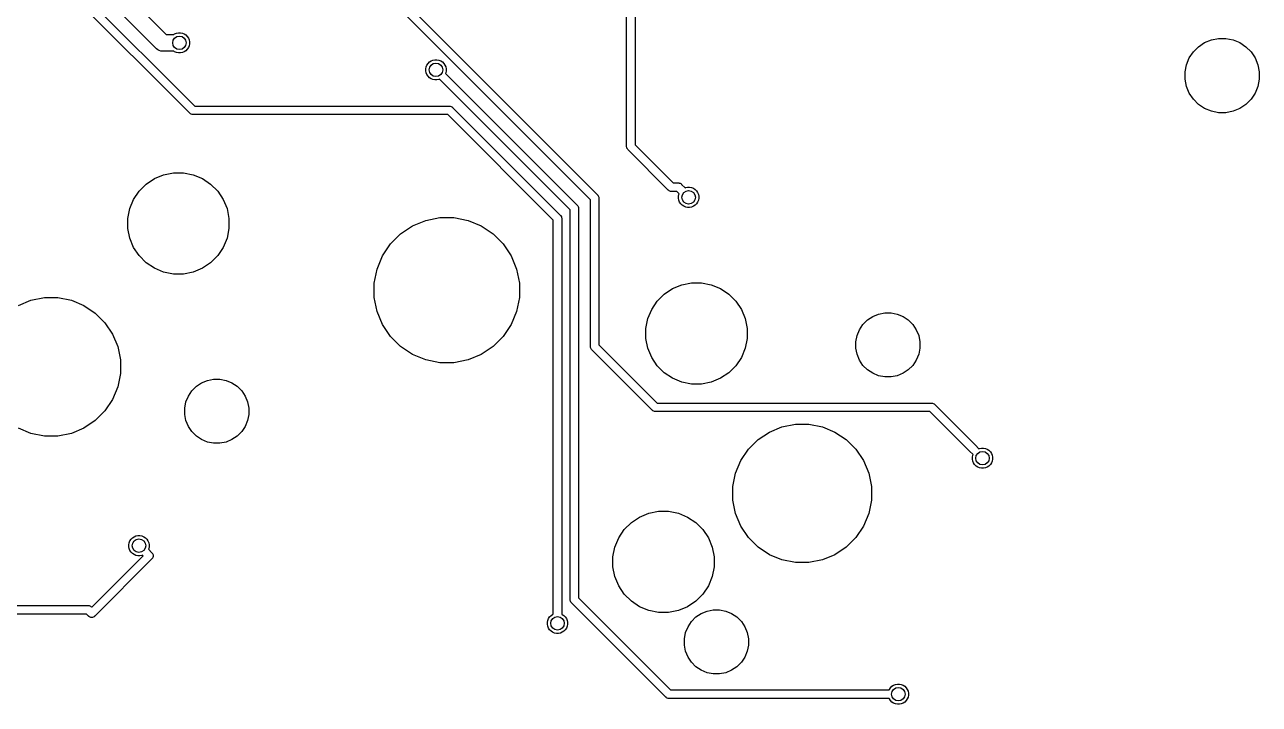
# Model space of a CAD drawing. Extents: x 0.5 to 11.1, y -4 to -0.9.
# Drawn here: x 4.206 to 5.646, y -3.992 to -3.2 of the extents above; entities that cross this region are included whole.
import ezdxf

# ---------------------------------------------------------------- set-up
doc = ezdxf.new("R2010")
doc.units = 0
doc.header["$MEASUREMENT"] = 0
doc.layers.add('BLACK', color=7, linetype='CONTINUOUS')

msp = doc.modelspace()

# ---------------------------------------------------------------- linework, layer by layer
at = {"layer": 'BLACK', "linetype": 'CONTINUOUS'}
for p, q in [((4.90778, -3.34149), (4.90778, -2.79786)), ((4.91762, -2.79875), (4.91762, -3.33969)), ((4.35914, -3.22729), (4.27025, -3.1384)), ((4.28671, -3.12703), (4.37051, -3.21083)), ((4.39822, -3.30272), (4.24895, -3.15345)), ((4.25719, -3.14776), (4.40391, -3.29449)), ((4.65749, -3.18193), (4.87368, -3.39812)), ((4.86545, -3.40381), (4.6518, -3.19016)), ((4.37051, -3.21083), (4.37959, -3.21083)), ((4.37959, -3.21083), (4.38053, -3.2102)), ((4.38053, -3.2102), (4.38268, -3.20931)), ((4.38268, -3.20931), (4.38496, -3.20886)), ((4.38496, -3.20886), (4.38729, -3.20886)), ((4.38729, -3.20886), (4.38957, -3.20931)), ((4.38957, -3.20931), (4.39172, -3.2102)), ((4.39172, -3.2102), (4.39365, -3.2115)), ((4.39365, -3.2115), (4.3953, -3.21314)), ((4.3953, -3.21314), (4.39659, -3.21507)), ((4.39659, -3.21507), (4.39748, -3.21722)), ((4.39748, -3.22411), (4.39659, -3.22626)), ((4.39748, -3.21722), (4.39793, -3.21951)), ((4.39793, -3.22183), (4.39748, -3.22411)), ((4.39793, -3.21951), (4.39793, -3.22183)), ((5.56878, -3.23125), (5.57481, -3.22522)), ((5.57481, -3.22522), (5.58191, -3.22048)), ((5.58191, -3.22048), (5.58979, -3.21722)), ((5.58979, -3.21722), (5.59816, -3.21555)), ((5.59816, -3.21555), (5.60669, -3.21555)), ((5.60669, -3.21555), (5.61505, -3.21722)), ((5.61505, -3.21722), (5.62293, -3.22048)), ((5.62293, -3.22048), (5.63003, -3.22522)), ((5.63003, -3.22522), (5.63606, -3.23125)), ((4.35944, -3.22766), (4.35914, -3.22729)), ((4.36094, -3.22889), (4.35944, -3.22766)), ((4.36257, -3.22976), (4.36094, -3.22889)), ((4.36265, -3.22981), (4.36257, -3.22976)), ((4.36451, -3.23037), (4.36265, -3.22981)), ((4.36644, -3.23056), (4.36451, -3.23037)), ((4.36692, -3.23051), (4.36644, -3.23056)), ((4.37959, -3.23051), (4.36692, -3.23051)), ((4.38053, -3.23114), (4.37959, -3.23051)), ((4.38268, -3.23203), (4.38053, -3.23114)), ((4.38496, -3.23248), (4.38268, -3.23203)), ((4.38729, -3.23248), (4.38496, -3.23248)), ((4.38957, -3.23203), (4.38729, -3.23248)), ((4.39172, -3.23114), (4.38957, -3.23203)), ((4.39365, -3.22984), (4.39172, -3.23114)), ((4.3953, -3.2282), (4.39365, -3.22984)), ((4.39659, -3.22626), (4.3953, -3.2282)), ((5.56078, -3.24623), (5.56404, -3.23834)), ((5.56404, -3.23834), (5.56878, -3.23125)), ((5.63606, -3.23125), (5.6408, -3.23834)), ((5.6408, -3.23834), (5.64406, -3.24623)), ((4.67352, -3.251), (4.67398, -3.24872)), ((4.67352, -3.25333), (4.67352, -3.251)), ((4.67398, -3.25561), (4.67352, -3.25333)), ((4.67398, -3.24872), (4.67487, -3.24657)), ((4.67487, -3.24657), (4.67616, -3.24464)), ((4.67616, -3.24464), (4.67781, -3.24299)), ((4.67781, -3.24299), (4.67974, -3.2417)), ((4.67974, -3.2417), (4.68189, -3.24081)), ((4.68189, -3.24081), (4.68417, -3.24035)), ((4.68417, -3.24035), (4.6865, -3.24035)), ((4.6865, -3.24035), (4.68878, -3.24081)), ((4.68878, -3.24081), (4.69093, -3.2417)), ((4.69093, -3.2417), (4.69286, -3.24299)), ((4.69286, -3.24299), (4.69451, -3.24464)), ((4.69451, -3.24464), (4.6958, -3.24657)), ((4.6958, -3.24657), (4.69669, -3.24872)), ((4.69669, -3.24872), (4.69715, -3.251)), ((4.69715, -3.25333), (4.69669, -3.25561)), ((4.69715, -3.251), (4.69715, -3.25333)), ((5.55911, -3.25459), (5.56078, -3.24623)), ((5.55911, -3.26312), (5.55911, -3.25459)), ((5.64406, -3.24623), (5.64573, -3.25459)), ((5.64573, -3.25459), (5.64573, -3.26312)), ((4.67487, -3.25776), (4.67398, -3.25561)), ((4.67616, -3.25969), (4.67487, -3.25776)), ((4.67781, -3.26134), (4.67616, -3.25969)), ((4.67974, -3.26263), (4.67781, -3.26134)), ((4.68189, -3.26352), (4.67974, -3.26263)), ((4.68417, -3.26398), (4.68189, -3.26352)), ((4.6865, -3.26398), (4.68417, -3.26398)), ((4.68878, -3.26352), (4.6865, -3.26398)), ((4.68945, -3.26324), (4.68878, -3.26352)), ((4.84183, -3.41562), (4.68945, -3.26324)), ((4.69669, -3.25561), (4.69641, -3.25628)), ((4.69641, -3.25628), (4.85006, -3.40993)), ((5.56078, -3.27149), (5.55911, -3.26312)), ((5.64573, -3.26312), (5.64406, -3.27149)), ((5.56404, -3.27937), (5.56078, -3.27149)), ((5.56878, -3.28646), (5.56404, -3.27937)), ((5.6408, -3.27937), (5.63606, -3.28646)), ((5.64406, -3.27149), (5.6408, -3.27937)), ((4.40391, -3.29449), (4.70084, -3.29449)), ((4.70084, -3.29449), (4.70108, -3.29446)), ((4.70108, -3.29446), (4.70132, -3.29449)), ((4.70132, -3.29449), (4.70132, -3.29449)), ((4.70132, -3.29449), (4.70205, -3.29456)), ((4.70205, -3.29456), (4.70298, -3.29484)), ((4.70298, -3.29484), (4.70383, -3.2953)), ((4.70383, -3.2953), (4.70458, -3.29591)), ((4.70458, -3.29591), (4.70473, -3.2961)), ((4.70473, -3.2961), (4.83038, -3.42174)), ((5.57481, -3.2925), (5.56878, -3.28646)), ((5.58191, -3.29724), (5.57481, -3.2925)), ((5.58979, -3.3005), (5.58191, -3.29724)), ((5.62293, -3.29724), (5.61505, -3.3005)), ((5.63003, -3.2925), (5.62293, -3.29724)), ((5.63606, -3.28646), (5.63003, -3.2925)), ((4.39837, -3.30291), (4.39822, -3.30272)), ((4.39856, -3.30306), (4.39837, -3.30291)), ((4.39912, -3.30352), (4.39856, -3.30306)), ((4.39856, -3.30306), (4.39856, -3.30306)), ((4.39998, -3.30398), (4.39912, -3.30352)), ((4.40091, -3.30426), (4.39998, -3.30398)), ((4.40163, -3.30433), (4.40091, -3.30426)), ((4.40187, -3.30435), (4.40163, -3.30433)), ((4.40163, -3.30433), (4.40163, -3.30433)), ((4.40211, -3.30433), (4.40187, -3.30435)), ((4.69904, -3.30433), (4.40211, -3.30433)), ((4.82215, -3.42743), (4.69904, -3.30433)), ((5.59816, -3.30217), (5.58979, -3.3005)), ((5.60669, -3.30217), (5.59816, -3.30217)), ((5.61505, -3.3005), (5.60669, -3.30217)), ((4.91762, -3.33969), (4.96207, -3.38415)), ((4.90775, -3.34173), (4.90778, -3.34149)), ((4.90778, -3.34197), (4.90775, -3.34173)), ((4.90785, -3.3427), (4.90778, -3.34197)), ((4.90778, -3.34197), (4.90778, -3.34197)), ((4.90813, -3.34362), (4.90785, -3.3427)), ((4.90859, -3.34448), (4.90813, -3.34362)), ((4.9092, -3.34523), (4.90859, -3.34448)), ((4.90939, -3.34538), (4.9092, -3.34523)), ((4.95638, -3.39238), (4.90939, -3.34538)), ((4.34723, -3.38545), (4.3569, -3.37898)), ((4.3569, -3.37898), (4.36765, -3.37453)), ((4.36765, -3.37453), (4.37906, -3.37226)), ((4.37906, -3.37226), (4.39069, -3.37226)), ((4.39069, -3.37226), (4.4021, -3.37453)), ((4.4021, -3.37453), (4.41285, -3.37898)), ((4.41285, -3.37898), (4.42252, -3.38545)), ((4.96207, -3.38415), (4.96802, -3.38415)), ((4.96802, -3.38415), (4.96826, -3.38412)), ((4.96826, -3.38412), (4.9685, -3.38415)), ((4.9685, -3.38415), (4.9685, -3.38415)), ((4.9685, -3.38415), (4.96922, -3.38422)), ((4.96922, -3.38422), (4.97015, -3.3845)), ((4.33254, -3.40335), (4.339, -3.39367)), ((4.339, -3.39367), (4.34723, -3.38545)), ((4.42252, -3.38545), (4.43074, -3.39367)), ((4.43074, -3.39367), (4.43721, -3.40335)), ((4.87368, -3.39812), (4.87387, -3.39827)), ((4.87387, -3.39827), (4.87402, -3.39846)), ((4.87402, -3.39846), (4.87402, -3.39846)), ((4.87402, -3.39846), (4.87446, -3.39899)), ((4.95654, -3.39257), (4.95638, -3.39238)), ((4.95672, -3.39272), (4.95654, -3.39257)), ((4.95729, -3.39318), (4.95672, -3.39272)), ((4.95814, -3.39364), (4.95729, -3.39318)), ((4.95907, -3.39392), (4.95814, -3.39364)), ((4.95979, -3.39399), (4.95907, -3.39392)), ((4.96003, -3.39401), (4.95979, -3.39399)), ((4.95979, -3.39399), (4.95979, -3.39399)), ((4.96027, -3.39399), (4.96003, -3.39401)), ((4.96622, -3.39399), (4.96027, -3.39399)), ((4.96899, -3.39676), (4.96622, -3.39399)), ((4.96826, -3.39972), (4.96871, -3.39743)), ((4.96871, -3.39743), (4.96899, -3.39676)), ((4.97015, -3.3845), (4.971, -3.38496)), ((4.971, -3.38496), (4.97175, -3.38557)), ((4.97175, -3.38557), (4.97191, -3.38576)), ((4.97191, -3.38576), (4.97595, -3.3898)), ((4.97595, -3.3898), (4.97662, -3.38952)), ((4.97662, -3.38952), (4.97891, -3.38907)), ((4.97891, -3.38907), (4.98123, -3.38907)), ((4.98123, -3.38907), (4.98351, -3.38952)), ((4.98351, -3.38952), (4.98566, -3.39041)), ((4.98566, -3.39041), (4.9876, -3.39171)), ((4.9876, -3.39171), (4.98924, -3.39335)), ((4.98924, -3.39335), (4.99054, -3.39529)), ((4.99054, -3.39529), (4.99143, -3.39743)), ((4.99143, -3.39743), (4.99188, -3.39972)), ((4.32809, -3.41409), (4.33254, -3.40335)), ((4.43721, -3.40335), (4.44166, -3.41409)), ((4.85006, -3.40993), (4.85025, -3.41009)), ((4.85025, -3.41009), (4.8504, -3.41027)), ((4.8504, -3.41027), (4.8504, -3.41027)), ((4.8504, -3.41027), (4.85086, -3.41084)), ((4.85086, -3.41084), (4.85132, -3.41169)), ((4.85132, -3.41169), (4.8516, -3.41262)), ((4.8516, -3.41262), (4.85167, -3.41334)), ((4.86545, -3.57476), (4.86545, -3.40381)), ((4.87446, -3.39899), (4.87449, -3.39902)), ((4.87449, -3.39902), (4.87494, -3.39988)), ((4.87494, -3.39988), (4.87522, -3.40081)), ((4.87522, -3.40081), (4.8753, -3.40153)), ((4.8753, -3.40153), (4.8753, -3.40153)), ((4.8753, -3.40153), (4.87532, -3.40177)), ((4.87532, -3.40177), (4.8753, -3.40201)), ((4.8753, -3.40201), (4.8753, -3.57296)), ((4.96826, -3.40204), (4.96826, -3.39972)), ((4.96871, -3.40433), (4.96826, -3.40204)), ((4.9696, -3.40647), (4.96871, -3.40433)), ((4.97089, -3.40841), (4.9696, -3.40647)), ((4.97254, -3.41005), (4.97089, -3.40841)), ((4.97447, -3.41135), (4.97254, -3.41005)), ((4.97662, -3.41224), (4.97447, -3.41135)), ((4.97891, -3.41269), (4.97662, -3.41224)), ((4.98123, -3.41269), (4.97891, -3.41269)), ((4.98351, -3.41224), (4.98123, -3.41269)), ((4.98566, -3.41135), (4.98351, -3.41224)), ((4.9876, -3.41005), (4.98566, -3.41135)), ((4.98924, -3.40841), (4.9876, -3.41005)), ((4.99054, -3.40647), (4.98924, -3.40841)), ((4.99143, -3.40433), (4.99054, -3.40647)), ((4.99188, -3.40204), (4.99143, -3.40433)), ((4.99188, -3.39972), (4.99188, -3.40204)), ((4.32582, -3.4255), (4.32809, -3.41409)), ((4.32582, -3.43714), (4.32582, -3.4255)), ((4.44166, -3.41409), (4.44393, -3.4255)), ((4.44393, -3.4255), (4.44393, -3.43714)), ((4.67336, -3.42786), (4.68971, -3.42461)), ((4.68971, -3.42461), (4.70639, -3.42461)), ((4.70639, -3.42461), (4.72274, -3.42786)), ((4.82215, -3.88709), (4.82215, -3.42743)), ((4.83038, -3.42174), (4.83056, -3.4219)), ((4.83056, -3.4219), (4.83072, -3.42208)), ((4.83072, -3.42208), (4.83072, -3.42208)), ((4.83072, -3.42208), (4.8311, -3.42255)), ((4.8311, -3.42255), (4.83118, -3.42265)), ((4.83118, -3.42265), (4.83164, -3.4235)), ((4.83164, -3.4235), (4.83192, -3.42443)), ((4.83192, -3.42443), (4.83199, -3.42515)), ((4.83199, -3.42515), (4.83199, -3.42515)), ((4.83199, -3.42515), (4.83201, -3.42539)), ((4.83201, -3.42539), (4.83199, -3.42563)), ((4.83199, -3.42563), (4.83199, -3.88709)), ((4.84183, -3.87003), (4.84183, -3.41562)), ((4.85167, -3.41334), (4.85167, -3.41334)), ((4.85167, -3.41334), (4.8517, -3.41358)), ((4.8517, -3.41358), (4.85167, -3.41382)), ((4.85167, -3.41382), (4.85167, -3.86824)), ((4.32809, -3.44854), (4.32582, -3.43714)), ((4.44393, -3.43714), (4.44166, -3.44854)), ((4.64409, -3.4435), (4.65796, -3.43424)), ((4.65796, -3.43424), (4.67336, -3.42786)), ((4.72274, -3.42786), (4.73815, -3.43424)), ((4.73815, -3.43424), (4.75201, -3.4435)), ((4.33254, -3.45929), (4.32809, -3.44854)), ((4.44166, -3.44854), (4.43721, -3.45929)), ((4.62304, -3.46916), (4.6323, -3.45529)), ((4.6323, -3.45529), (4.64409, -3.4435)), ((4.75201, -3.4435), (4.7638, -3.45529)), ((4.7638, -3.45529), (4.77306, -3.46916)), ((4.339, -3.46896), (4.33254, -3.45929)), ((4.34723, -3.47719), (4.339, -3.46896)), ((4.43074, -3.46896), (4.42252, -3.47719)), ((4.43721, -3.45929), (4.43074, -3.46896)), ((4.61666, -3.48456), (4.62304, -3.46916)), ((4.77306, -3.46916), (4.77944, -3.48456)), ((4.3569, -3.48365), (4.34723, -3.47719)), ((4.36765, -3.4881), (4.3569, -3.48365)), ((4.41285, -3.48365), (4.4021, -3.4881)), ((4.42252, -3.47719), (4.41285, -3.48365)), ((4.61341, -3.50092), (4.61666, -3.48456)), ((4.77944, -3.48456), (4.7827, -3.50092)), ((4.37906, -3.49037), (4.36765, -3.4881)), ((4.39069, -3.49037), (4.37906, -3.49037)), ((4.4021, -3.4881), (4.39069, -3.49037)), ((4.61341, -3.51759), (4.61341, -3.50092)), ((4.7827, -3.50092), (4.7827, -3.51759)), ((4.94342, -3.52201), (4.95165, -3.51379)), ((4.95165, -3.51379), (4.96132, -3.50732)), ((4.96132, -3.50732), (4.97207, -3.50287)), ((4.97207, -3.50287), (4.98348, -3.5006)), ((4.98348, -3.5006), (4.99511, -3.5006)), ((4.99511, -3.5006), (5.00652, -3.50287)), ((5.00652, -3.50287), (5.01727, -3.50732)), ((5.01727, -3.50732), (5.02694, -3.51379)), ((5.02694, -3.51379), (5.03517, -3.52201)), ((4.19829, -3.5271), (4.21297, -3.52101)), ((4.21297, -3.52101), (4.22857, -3.51791)), ((4.22857, -3.51791), (4.24446, -3.51791)), ((4.24446, -3.51791), (4.26006, -3.52101)), ((4.26006, -3.52101), (4.27475, -3.5271)), ((4.27475, -3.5271), (4.28796, -3.53593)), ((4.61666, -3.53394), (4.61341, -3.51759)), ((4.7827, -3.51759), (4.77944, -3.53394)), ((4.93696, -3.53168), (4.94342, -3.52201)), ((5.03517, -3.52201), (5.04163, -3.53168)), ((4.28796, -3.53593), (4.29921, -3.54717)), ((4.62304, -3.54935), (4.61666, -3.53394)), ((4.77944, -3.53394), (4.77306, -3.54935)), ((4.93024, -3.55384), (4.93251, -3.54243)), ((4.93251, -3.54243), (4.93696, -3.53168)), ((5.04163, -3.53168), (5.04608, -3.54243)), ((5.04608, -3.54243), (5.04835, -3.55384)), ((5.18866, -3.544), (5.19478, -3.53991)), ((5.19478, -3.53991), (5.20159, -3.53709)), ((5.20159, -3.53709), (5.20882, -3.53565)), ((5.20882, -3.53565), (5.21618, -3.53565)), ((5.21618, -3.53565), (5.22341, -3.53709)), ((5.22341, -3.53709), (5.23022, -3.53991)), ((5.23022, -3.53991), (5.23634, -3.544)), ((4.29921, -3.54717), (4.30804, -3.56039)), ((4.6323, -3.56321), (4.62304, -3.54935)), ((4.77306, -3.54935), (4.7638, -3.56321)), ((4.93024, -3.56547), (4.93024, -3.55384)), ((5.04835, -3.55384), (5.04835, -3.56547)), ((5.17654, -3.56215), (5.17936, -3.55534)), ((5.17936, -3.55534), (5.18345, -3.54921)), ((5.18345, -3.54921), (5.18866, -3.544)), ((5.23634, -3.544), (5.24155, -3.54921)), ((5.24155, -3.54921), (5.24564, -3.55534)), ((5.24564, -3.55534), (5.24846, -3.56215)), ((4.30804, -3.56039), (4.31412, -3.57508)), ((4.64409, -3.575), (4.6323, -3.56321)), ((4.7638, -3.56321), (4.75201, -3.575)), ((4.93251, -3.57688), (4.93024, -3.56547)), ((5.04835, -3.56547), (5.04608, -3.57688)), ((5.1751, -3.56937), (5.17654, -3.56215)), ((5.1751, -3.57674), (5.1751, -3.56937)), ((5.24846, -3.56215), (5.2499, -3.56937)), ((5.2499, -3.56937), (5.2499, -3.57674)), ((4.31412, -3.57508), (4.31722, -3.59067)), ((4.65796, -3.58426), (4.64409, -3.575)), ((4.67336, -3.59064), (4.65796, -3.58426)), ((4.73815, -3.58426), (4.72274, -3.59064)), ((4.75201, -3.575), (4.73815, -3.58426)), ((4.86543, -3.575), (4.86545, -3.57476)), ((4.86552, -3.57596), (4.86543, -3.575)), ((4.86581, -3.57689), (4.86552, -3.57596)), ((4.86626, -3.57775), (4.86581, -3.57689)), ((4.86672, -3.5783), (4.86626, -3.57775)), ((4.86688, -3.5785), (4.86672, -3.5783)), ((4.86706, -3.57865), (4.86688, -3.5785)), ((4.93759, -3.64918), (4.86706, -3.57865)), ((4.8753, -3.57296), (4.94328, -3.64094)), ((4.93696, -3.58763), (4.93251, -3.57688)), ((5.04608, -3.57688), (5.04163, -3.58763)), ((5.17654, -3.58396), (5.1751, -3.57674)), ((5.17936, -3.59077), (5.17654, -3.58396)), ((5.24846, -3.58396), (5.24564, -3.59077)), ((5.2499, -3.57674), (5.24846, -3.58396)), ((4.31722, -3.59067), (4.31722, -3.60657)), ((4.68971, -3.5939), (4.67336, -3.59064)), ((4.70639, -3.5939), (4.68971, -3.5939)), ((4.72274, -3.59064), (4.70639, -3.5939)), ((4.94342, -3.5973), (4.93696, -3.58763)), ((4.95165, -3.60553), (4.94342, -3.5973)), ((5.03517, -3.5973), (5.02694, -3.60553)), ((5.04163, -3.58763), (5.03517, -3.5973)), ((5.18345, -3.5969), (5.17936, -3.59077)), ((5.18866, -3.60211), (5.18345, -3.5969)), ((5.24155, -3.5969), (5.23634, -3.60211)), ((5.24564, -3.59077), (5.24155, -3.5969)), ((4.31722, -3.60657), (4.31412, -3.62216)), ((4.41198, -3.61724), (4.41879, -3.61442)), ((4.41879, -3.61442), (4.42602, -3.61298)), ((4.42602, -3.61298), (4.43338, -3.61298)), ((4.43338, -3.61298), (4.44061, -3.61442)), ((4.44061, -3.61442), (4.44742, -3.61724)), ((4.96132, -3.61199), (4.95165, -3.60553)), ((4.97207, -3.61644), (4.96132, -3.61199)), ((5.01727, -3.61199), (5.00652, -3.61644)), ((5.02694, -3.60553), (5.01727, -3.61199)), ((5.19478, -3.6062), (5.18866, -3.60211)), ((5.20159, -3.60902), (5.19478, -3.6062)), ((5.20882, -3.61046), (5.20159, -3.60902)), ((5.21618, -3.61046), (5.20882, -3.61046)), ((5.22341, -3.60902), (5.21618, -3.61046)), ((5.23022, -3.6062), (5.22341, -3.60902)), ((5.23634, -3.60211), (5.23022, -3.6062)), ((4.31412, -3.62216), (4.30804, -3.63685)), ((4.39656, -3.63267), (4.40065, -3.62654)), ((4.40065, -3.62654), (4.40586, -3.62133)), ((4.40586, -3.62133), (4.41198, -3.61724)), ((4.44742, -3.61724), (4.45354, -3.62133)), ((4.45354, -3.62133), (4.45875, -3.62654)), ((4.45875, -3.62654), (4.46285, -3.63267)), ((4.98348, -3.61871), (4.97207, -3.61644)), ((4.99511, -3.61871), (4.98348, -3.61871)), ((5.00652, -3.61644), (4.99511, -3.61871)), ((4.30804, -3.63685), (4.29921, -3.65007)), ((4.3923, -3.6467), (4.39374, -3.63948)), ((4.39374, -3.63948), (4.39656, -3.63267)), ((4.46285, -3.63267), (4.46567, -3.63948)), ((4.46567, -3.63948), (4.4671, -3.6467)), ((4.94328, -3.64094), (5.2633, -3.64094)), ((5.2633, -3.64094), (5.26354, -3.64092)), ((5.26354, -3.64092), (5.26378, -3.64094)), ((5.26378, -3.64094), (5.26378, -3.64094)), ((5.26378, -3.64094), (5.26451, -3.64102)), ((5.26451, -3.64102), (5.26543, -3.6413)), ((5.26543, -3.6413), (5.26629, -3.64175)), ((5.26629, -3.64175), (5.26704, -3.64237)), ((5.26704, -3.64237), (5.26719, -3.64256)), ((5.26719, -3.64256), (5.3147, -3.69007)), ((4.29921, -3.65007), (4.28796, -3.66131)), ((4.3923, -3.65407), (4.3923, -3.6467)), ((4.39374, -3.6613), (4.3923, -3.65407)), ((4.4671, -3.65407), (4.46567, -3.6613)), ((4.4671, -3.6467), (4.4671, -3.65407)), ((4.93774, -3.64936), (4.93759, -3.64918)), ((4.93793, -3.64952), (4.93774, -3.64936)), ((4.93828, -3.6498), (4.93793, -3.64952)), ((4.93793, -3.64952), (4.93793, -3.64952)), ((4.93849, -3.64998), (4.93828, -3.6498)), ((4.93935, -3.65043), (4.93849, -3.64998)), ((4.94028, -3.65072), (4.93935, -3.65043)), ((4.941, -3.65079), (4.94028, -3.65072)), ((4.94124, -3.65081), (4.941, -3.65079)), ((4.941, -3.65079), (4.941, -3.65079)), ((4.94148, -3.65079), (4.94124, -3.65081)), ((5.2615, -3.65079), (4.94148, -3.65079)), ((5.30774, -3.69703), (5.2615, -3.65079)), ((4.21297, -3.67623), (4.19829, -3.67015)), ((4.27475, -3.67015), (4.26006, -3.67623)), ((4.28796, -3.66131), (4.27475, -3.67015)), ((4.39656, -3.6681), (4.39374, -3.6613)), ((4.40065, -3.67423), (4.39656, -3.6681)), ((4.46285, -3.6681), (4.45875, -3.67423)), ((4.46567, -3.6613), (4.46285, -3.6681)), ((5.07427, -3.67474), (5.08896, -3.66865)), ((5.08896, -3.66865), (5.10455, -3.66555)), ((5.10455, -3.66555), (5.12045, -3.66555)), ((5.12045, -3.66555), (5.13604, -3.66865)), ((5.13604, -3.66865), (5.15073, -3.67474)), ((4.22857, -3.67933), (4.21297, -3.67623)), ((4.24446, -3.67933), (4.22857, -3.67933)), ((4.26006, -3.67623), (4.24446, -3.67933)), ((4.40586, -3.67944), (4.40065, -3.67423)), ((4.41198, -3.68353), (4.40586, -3.67944)), ((4.41879, -3.68635), (4.41198, -3.68353)), ((4.42602, -3.68779), (4.41879, -3.68635)), ((4.44061, -3.68635), (4.43338, -3.68779)), ((4.44742, -3.68353), (4.44061, -3.68635)), ((4.45354, -3.67944), (4.44742, -3.68353)), ((4.45875, -3.67423), (4.45354, -3.67944)), ((5.04981, -3.69481), (5.06105, -3.68357)), ((5.06105, -3.68357), (5.07427, -3.67474)), ((5.15073, -3.67474), (5.16395, -3.68357)), ((5.16395, -3.68357), (5.17519, -3.69481)), ((4.43338, -3.68779), (4.42602, -3.68779)), ((5.04098, -3.70803), (5.04981, -3.69481)), ((5.17519, -3.69481), (5.18402, -3.70803)), ((5.31178, -3.70107), (5.30774, -3.69703)), ((5.30774, -3.69703), (5.30774, -3.69703)), ((5.3147, -3.69007), (5.3147, -3.69007)), ((5.3147, -3.69007), (5.31874, -3.69411)), ((5.31874, -3.69411), (5.31942, -3.69383)), ((5.31942, -3.69383), (5.3217, -3.69338)), ((5.3217, -3.69338), (5.32403, -3.69338)), ((5.32403, -3.69338), (5.32631, -3.69383)), ((5.32631, -3.69383), (5.32846, -3.69472)), ((5.32846, -3.69472), (5.33039, -3.69601)), ((5.33039, -3.69601), (5.33204, -3.69766)), ((5.33204, -3.69766), (5.33333, -3.69959)), ((5.33333, -3.69959), (5.33422, -3.70174)), ((5.03489, -3.72272), (5.04098, -3.70803)), ((5.18402, -3.70803), (5.19011, -3.72272)), ((5.31105, -3.70402), (5.3115, -3.70174)), ((5.31105, -3.70635), (5.31105, -3.70402)), ((5.3115, -3.70863), (5.31105, -3.70635)), ((5.3115, -3.70174), (5.31178, -3.70107)), ((5.3124, -3.71078), (5.3115, -3.70863)), ((5.31369, -3.71272), (5.3124, -3.71078)), ((5.31533, -3.71436), (5.31369, -3.71272)), ((5.31727, -3.71565), (5.31533, -3.71436)), ((5.33039, -3.71436), (5.32846, -3.71565)), ((5.33204, -3.71272), (5.33039, -3.71436)), ((5.33333, -3.71078), (5.33204, -3.71272)), ((5.33422, -3.70863), (5.33333, -3.71078)), ((5.33422, -3.70174), (5.33467, -3.70402)), ((5.33467, -3.70635), (5.33422, -3.70863)), ((5.33467, -3.70402), (5.33467, -3.70635)), ((5.03179, -3.73831), (5.03489, -3.72272)), ((5.19011, -3.72272), (5.19321, -3.73831)), ((5.31942, -3.71654), (5.31727, -3.71565)), ((5.3217, -3.717), (5.31942, -3.71654)), ((5.32403, -3.717), (5.3217, -3.717)), ((5.32631, -3.71654), (5.32403, -3.717)), ((5.32846, -3.71565), (5.32631, -3.71654)), ((5.03179, -3.75421), (5.03179, -3.73831)), ((5.19321, -3.73831), (5.19321, -3.75421)), ((5.03489, -3.7698), (5.03179, -3.75421)), ((5.19321, -3.75421), (5.19011, -3.7698)), ((4.92292, -3.77383), (4.93367, -3.76938)), ((4.93367, -3.76938), (4.94508, -3.76711)), ((4.94508, -3.76711), (4.95671, -3.76711)), ((4.95671, -3.76711), (4.96812, -3.76938)), ((4.96812, -3.76938), (4.97887, -3.77383)), ((5.04098, -3.78449), (5.03489, -3.7698)), ((5.19011, -3.7698), (5.18402, -3.78449)), ((4.90503, -3.78852), (4.91325, -3.78029)), ((4.91325, -3.78029), (4.92292, -3.77383)), ((4.97887, -3.77383), (4.98854, -3.78029)), ((4.98854, -3.78029), (4.99677, -3.78852)), ((5.04981, -3.79771), (5.04098, -3.78449)), ((5.18402, -3.78449), (5.17519, -3.79771)), ((4.32752, -3.80384), (4.32841, -3.80169)), ((4.32841, -3.80169), (4.3297, -3.79975)), ((4.3297, -3.79975), (4.33135, -3.79811)), ((4.33135, -3.79811), (4.33328, -3.79682)), ((4.33328, -3.79682), (4.33543, -3.79593)), ((4.33543, -3.79593), (4.33771, -3.79547)), ((4.33771, -3.79547), (4.34004, -3.79547)), ((4.34004, -3.79547), (4.34232, -3.79593)), ((4.34232, -3.79593), (4.34447, -3.79682)), ((4.34447, -3.79682), (4.34641, -3.79811)), ((4.34641, -3.79811), (4.34805, -3.79975)), ((4.34805, -3.79975), (4.34934, -3.80169)), ((4.34934, -3.80169), (4.35024, -3.80384)), ((4.89411, -3.80894), (4.89856, -3.79819)), ((4.89856, -3.79819), (4.90503, -3.78852)), ((4.99677, -3.78852), (5.00323, -3.79819)), ((5.00323, -3.79819), (5.00768, -3.80894)), ((5.06105, -3.80895), (5.04981, -3.79771)), ((5.17519, -3.79771), (5.16395, -3.80895)), ((4.32707, -3.80612), (4.32752, -3.80384)), ((4.32707, -3.80845), (4.32707, -3.80612)), ((4.32752, -3.81073), (4.32707, -3.80845)), ((4.32841, -3.81288), (4.32752, -3.81073)), ((4.3297, -3.81481), (4.32841, -3.81288)), ((4.33135, -3.81646), (4.3297, -3.81481)), ((4.35024, -3.81073), (4.34996, -3.8114)), ((4.34996, -3.8114), (4.354, -3.81544)), ((4.35024, -3.80384), (4.35069, -3.80612)), ((4.35069, -3.80845), (4.35024, -3.81073)), ((4.35069, -3.80612), (4.35069, -3.80845)), ((4.354, -3.81544), (4.35419, -3.8156)), ((4.35419, -3.8156), (4.35434, -3.81579)), ((4.35434, -3.81579), (4.35434, -3.81579)), ((4.35434, -3.81579), (4.3548, -3.81635)), ((4.89184, -3.82035), (4.89411, -3.80894)), ((5.00768, -3.80894), (5.00995, -3.82035)), ((5.07427, -3.81778), (5.06105, -3.80895)), ((5.16395, -3.80895), (5.15073, -3.81778)), ((4.28376, -3.87906), (4.34373, -3.81909)), ((4.354, -3.82275), (4.28741, -3.88933)), ((4.33328, -3.81775), (4.33135, -3.81646)), ((4.33543, -3.81864), (4.33328, -3.81775)), ((4.33771, -3.81909), (4.33543, -3.81864)), ((4.34004, -3.81909), (4.33771, -3.81909)), ((4.34232, -3.81864), (4.34004, -3.81909)), ((4.343, -3.81836), (4.34232, -3.81864)), ((4.34373, -3.81909), (4.343, -3.81836)), ((4.35419, -3.82259), (4.354, -3.82275)), ((4.35434, -3.8224), (4.35419, -3.82259)), ((4.3548, -3.82184), (4.35434, -3.8224)), ((4.3548, -3.81635), (4.35526, -3.8172)), ((4.35526, -3.82099), (4.3548, -3.82184)), ((4.35526, -3.8172), (4.35554, -3.81813)), ((4.35554, -3.82006), (4.35526, -3.82099)), ((4.35554, -3.81813), (4.35554, -3.81813)), ((4.35554, -3.81813), (4.35563, -3.81909)), ((4.35563, -3.81909), (4.35554, -3.82006)), ((4.89184, -3.83198), (4.89184, -3.82035)), ((5.00995, -3.82035), (5.00995, -3.83198)), ((5.08896, -3.82387), (5.07427, -3.81778)), ((5.10455, -3.82697), (5.08896, -3.82387)), ((5.12045, -3.82697), (5.10455, -3.82697)), ((5.13604, -3.82387), (5.12045, -3.82697)), ((5.15073, -3.81778), (5.13604, -3.82387)), ((4.89411, -3.84339), (4.89184, -3.83198)), ((4.89856, -3.85414), (4.89411, -3.84339)), ((5.00768, -3.84339), (5.00323, -3.85414)), ((5.00995, -3.83198), (5.00768, -3.84339)), ((4.90503, -3.86381), (4.89856, -3.85414)), ((5.00323, -3.85414), (4.99677, -3.86381)), ((4.84181, -3.87028), (4.84183, -3.87003)), ((4.8419, -3.87124), (4.84181, -3.87028)), ((4.84218, -3.87217), (4.8419, -3.87124)), ((4.84264, -3.87302), (4.84218, -3.87217)), ((4.8431, -3.87358), (4.84264, -3.87302)), ((4.84326, -3.87377), (4.8431, -3.87358)), ((4.84344, -3.87393), (4.84326, -3.87377)), ((4.85167, -3.86824), (4.95903, -3.97559)), ((4.91325, -3.87203), (4.90503, -3.86381)), ((4.92292, -3.8785), (4.91325, -3.87203)), ((4.98854, -3.87203), (4.97887, -3.8785)), ((4.99677, -3.86381), (4.98854, -3.87203)), ((4.27778, -3.88701), (3.82337, -3.88701)), ((3.82517, -3.87717), (4.27958, -3.87717)), ((4.28011, -3.88933), (4.27778, -3.88701)), ((4.27958, -3.87717), (4.27982, -3.87714)), ((4.27982, -3.87714), (4.28006, -3.87717)), ((4.28006, -3.87717), (4.28006, -3.87717)), ((4.28006, -3.87717), (4.28079, -3.87724)), ((4.28079, -3.87724), (4.28172, -3.87752)), ((4.28172, -3.87752), (4.28257, -3.87797)), ((4.28257, -3.87797), (4.28332, -3.87859)), ((4.28332, -3.87859), (4.28347, -3.87878)), ((4.28347, -3.87878), (4.28376, -3.87906)), ((4.81954, -3.88866), (4.82147, -3.88737)), ((4.82147, -3.88737), (4.82215, -3.88709)), ((4.83199, -3.88709), (4.83266, -3.88737)), ((4.83266, -3.88737), (4.8346, -3.88866)), ((4.95334, -3.98382), (4.84344, -3.87393)), ((4.93367, -3.88295), (4.92292, -3.8785)), ((4.94508, -3.88522), (4.93367, -3.88295)), ((4.95671, -3.88522), (4.94508, -3.88522)), ((4.96812, -3.88295), (4.95671, -3.88522)), ((4.97887, -3.8785), (4.96812, -3.88295)), ((4.98866, -3.89041), (4.99478, -3.88632)), ((4.99478, -3.88632), (5.00159, -3.8835)), ((5.00159, -3.8835), (5.00882, -3.88206)), ((5.00882, -3.88206), (5.01618, -3.88206)), ((5.01618, -3.88206), (5.02341, -3.8835)), ((5.02341, -3.8835), (5.03022, -3.88632)), ((5.03022, -3.88632), (5.03634, -3.89041)), ((4.28026, -3.88952), (4.28011, -3.88933)), ((4.28045, -3.88967), (4.28026, -3.88952)), ((4.28091, -3.89006), (4.28045, -3.88967)), ((4.28045, -3.88967), (4.28045, -3.88967)), ((4.28101, -3.89014), (4.28091, -3.89006)), ((4.28133, -3.89031), (4.28101, -3.89014)), ((4.28187, -3.89059), (4.28133, -3.89031)), ((4.2828, -3.89087), (4.28187, -3.89059)), ((4.28376, -3.89097), (4.2828, -3.89087)), ((4.28472, -3.89087), (4.28376, -3.89097)), ((4.28376, -3.89097), (4.28376, -3.89097)), ((4.28565, -3.89059), (4.28472, -3.89087)), ((4.28651, -3.89014), (4.28565, -3.89059)), ((4.28707, -3.88967), (4.28651, -3.89014)), ((4.28726, -3.88952), (4.28707, -3.88967)), ((4.28741, -3.88933), (4.28726, -3.88952)), ((4.81526, -3.89667), (4.81571, -3.89439)), ((4.81526, -3.899), (4.81526, -3.89667)), ((4.81571, -3.90128), (4.81526, -3.899)), ((4.81571, -3.89439), (4.8166, -3.89224)), ((4.8166, -3.90343), (4.81571, -3.90128)), ((4.8166, -3.89224), (4.81789, -3.89031)), ((4.81789, -3.89031), (4.81954, -3.88866)), ((4.8346, -3.88866), (4.83624, -3.89031)), ((4.83624, -3.89031), (4.83753, -3.89224)), ((4.83753, -3.89224), (4.83842, -3.89439)), ((4.83842, -3.90128), (4.83753, -3.90343)), ((4.83842, -3.89439), (4.83888, -3.89667)), ((4.83888, -3.899), (4.83842, -3.90128)), ((4.83888, -3.89667), (4.83888, -3.899)), ((4.97654, -3.90856), (4.97936, -3.90175)), ((4.97936, -3.90175), (4.98345, -3.89562)), ((4.98345, -3.89562), (4.98866, -3.89041)), ((5.03634, -3.89041), (5.04155, -3.89562)), ((5.04155, -3.89562), (5.04564, -3.90175)), ((5.04564, -3.90175), (5.04846, -3.90856)), ((4.81789, -3.90536), (4.8166, -3.90343)), ((4.81954, -3.90701), (4.81789, -3.90536)), ((4.82147, -3.9083), (4.81954, -3.90701)), ((4.82362, -3.90919), (4.82147, -3.9083)), ((4.8259, -3.90965), (4.82362, -3.90919)), ((4.82823, -3.90965), (4.8259, -3.90965)), ((4.83051, -3.90919), (4.82823, -3.90965)), ((4.83266, -3.9083), (4.83051, -3.90919)), ((4.8346, -3.90701), (4.83266, -3.9083)), ((4.83624, -3.90536), (4.8346, -3.90701)), ((4.83753, -3.90343), (4.83624, -3.90536)), ((4.9751, -3.91578), (4.97654, -3.90856)), ((4.9751, -3.92315), (4.9751, -3.91578)), ((5.04846, -3.90856), (5.0499, -3.91578)), ((5.0499, -3.91578), (5.0499, -3.92315)), ((4.97654, -3.93037), (4.9751, -3.92315)), ((4.97936, -3.93718), (4.97654, -3.93037)), ((5.04846, -3.93037), (5.04564, -3.93718)), ((5.0499, -3.92315), (5.04846, -3.93037)), ((4.98345, -3.94331), (4.97936, -3.93718)), ((4.98866, -3.94852), (4.98345, -3.94331)), ((5.04155, -3.94331), (5.03634, -3.94852)), ((5.04564, -3.93718), (5.04155, -3.94331)), ((4.99478, -3.95261), (4.98866, -3.94852)), ((5.00159, -3.95543), (4.99478, -3.95261)), ((5.00882, -3.95687), (5.00159, -3.95543)), ((5.01618, -3.95687), (5.00882, -3.95687)), ((5.02341, -3.95543), (5.01618, -3.95687)), ((5.03022, -3.95261), (5.02341, -3.95543)), ((5.03634, -3.94852), (5.03022, -3.95261)), ((5.21424, -3.97492), (5.21553, -3.97298)), ((5.21553, -3.97298), (5.21718, -3.97134)), ((5.21718, -3.97134), (5.21911, -3.97004)), ((5.21911, -3.97004), (5.22126, -3.96915)), ((5.22126, -3.96915), (5.22354, -3.9687)), ((5.22354, -3.9687), (5.22587, -3.9687)), ((5.22587, -3.9687), (5.22815, -3.96915)), ((5.22815, -3.96915), (5.2303, -3.97004)), ((5.2303, -3.97004), (5.23223, -3.97134)), ((5.23223, -3.97134), (5.23388, -3.97298)), ((5.23388, -3.97298), (5.23517, -3.97492)), ((4.95349, -3.98401), (4.95334, -3.98382)), ((4.95368, -3.98416), (4.95349, -3.98401)), ((4.95424, -3.98462), (4.95368, -3.98416)), ((4.9551, -3.98508), (4.95424, -3.98462)), ((4.95602, -3.98536), (4.9551, -3.98508)), ((4.95675, -3.98543), (4.95602, -3.98536)), ((4.95699, -3.98546), (4.95675, -3.98543)), ((4.95675, -3.98543), (4.95675, -3.98543)), ((4.95723, -3.98543), (4.95699, -3.98546)), ((5.21396, -3.98543), (4.95723, -3.98543)), ((4.95903, -3.97559), (5.21396, -3.97559)), ((5.21396, -3.97559), (5.21424, -3.97492)), ((5.21424, -3.98611), (5.21396, -3.98543)), ((5.21553, -3.98804), (5.21424, -3.98611)), ((5.21718, -3.98969), (5.21553, -3.98804)), ((5.23388, -3.98804), (5.23223, -3.98969)), ((5.23517, -3.98611), (5.23388, -3.98804)), ((5.23517, -3.97492), (5.23606, -3.97707)), ((5.23606, -3.98396), (5.23517, -3.98611)), ((5.23606, -3.97707), (5.23652, -3.97935)), ((5.23652, -3.98168), (5.23606, -3.98396)), ((5.23652, -3.97935), (5.23652, -3.98168)), ((5.21911, -3.99098), (5.21718, -3.98969)), ((5.22126, -3.99187), (5.21911, -3.99098)), ((5.22354, -3.99232), (5.22126, -3.99187)), ((5.22587, -3.99232), (5.22354, -3.99232)), ((5.22815, -3.99187), (5.22587, -3.99232)), ((5.2303, -3.99098), (5.22815, -3.99187)), ((5.23223, -3.98969), (5.2303, -3.99098))]:
    msp.add_line(p, q, dxfattribs=at)
at = {"layer": 'BLACK'}
for centre in [(4.38612, -3.22067), (4.68533, -3.25217), (4.98007, -3.40088), (5.32286, -3.70519), (4.33888, -3.80728), (4.82707, -3.89783), (5.2247, -3.98051)]:
    msp.add_circle(centre, 0.007874, dxfattribs=at)

doc.saveas('drawing.dxf')
